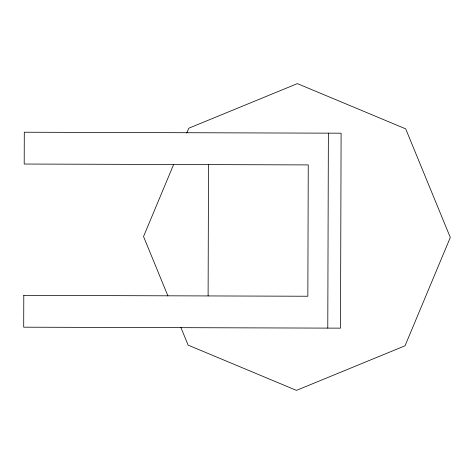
<?xml version="1.0" encoding="UTF-8"?>
<svg xmlns="http://www.w3.org/2000/svg" width="474" height="474" viewBox="0 0 474 474"><rect width="100%" height="100%" fill="white"/><g stroke="black" fill="none" stroke-linecap="round" stroke-linejoin="round"><path stroke-width="0.71" d="M208.11 295.936L208.507 164.602M327.783 328.115L328.375 133.158M173.709 164.318L143.539 236.532L167.938 295.954M186.803 132.981L188.794 128.211L297.388 83.62L405.708 128.875L450.3 237.468L405.045 345.789L296.451 390.38L188.131 345.125L180.837 327.368M23.795 295.373L23.7 327.184L340.51 328.15L341.102 133.194L24.293 132.228L24.198 164.04L308.254 164.911L307.851 296.238L23.795 295.373"/></g></svg>
